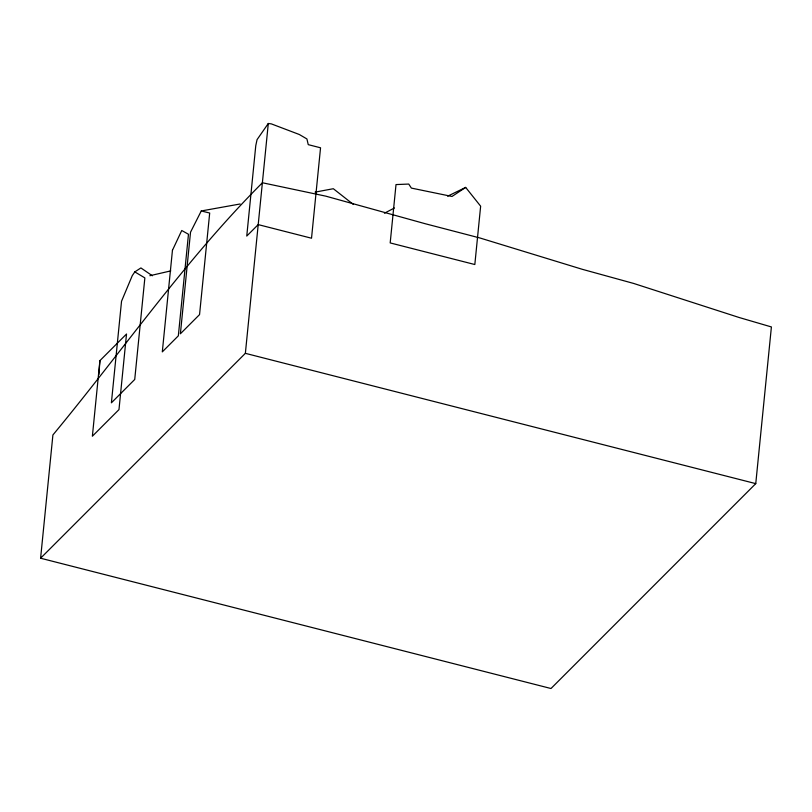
<?xml version="1.0" encoding="UTF-8"?>
<svg xmlns="http://www.w3.org/2000/svg" width="812" height="812" viewBox="0 0 812 812"><rect width="100%" height="100%" fill="white"/><g stroke="black" fill="none" stroke-linecap="round" stroke-linejoin="round"><path stroke-width="1.22" d="M98.912 374.515L99.917 360.64L126.52 334.016L118.978 409.603L92.375 436.217L99.917 360.64M40.6 558.22L52.902 434.968C122.632 350.814 184.953 260.307 262.398 182.761L325.845 196.169L425.183 223.716L479.922 237.977L582.275 269.3L633.644 283.439L739.103 317.492L771.4 326.942L755.759 483.627L550.993 688.515L40.6 558.22L245.366 353.332L268.295 123.485L271.36 123.891L299.303 134.498L306.916 138.953L308.245 144.648L320.547 147.794L311.524 238.22L258.206 224.609L246.757 236.059L255.78 145.632L257.049 139.664L268.295 123.485M201.264 210.958L190.526 232.212L180.386 333.783L199.549 314.609L209.689 213.038L201.264 210.958L240.139 203.985M134.812 271.898L132.275 275.623L121.536 301.242L111.396 402.813L134.731 379.468L144.861 277.897L134.812 271.898L140.902 267.93L152.362 275.775M465.682 187.41L451.99 196.463L411.369 188.09L408.751 184.06L396.012 184.578L390.186 242.92L474.827 264.529L480.643 206.187L465.682 187.41L447.625 196.189M384.421 213.211L394.429 207.984M149.875 275.715L170.784 270.893M315.056 192.129L333.326 188.719L353.413 204.482M245.366 353.332L755.759 483.627M172.448 250.299L162.309 351.87L178.335 335.833L188.475 234.262L181.746 230.496L172.448 250.299"/></g></svg>
